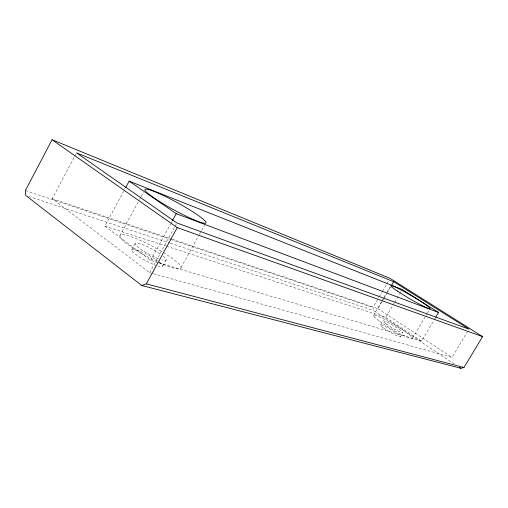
<?xml version="1.0" encoding="UTF-8"?>
<svg xmlns="http://www.w3.org/2000/svg" width="508" height="508" viewBox="0 0 508 508"><rect width="100%" height="100%" fill="white"/><g stroke="black" fill="none" stroke-linecap="round" stroke-linejoin="round"><path stroke-width="0.38" stroke-dasharray="2.54 1.91" d="M152.679 273.526L149.625 272.669L52.229 198.698L74.282 157.023M74.651 156.324L75.749 154.242M158.217 262.642L150.628 260.382L104.858 226.155L125.012 188.754M119.92 235.642L139.198 200.069M139.573 199.371L140.71 197.275M141.084 196.577L143.358 192.392M131.636 249.853L135.071 243.542M150.628 260.382L170.586 223.977M170.967 223.291L172.098 221.228M149.625 272.669L174.644 227.108M175.025 226.416L176.536 223.653M162.852 266.059L166.294 259.817M181.064 267.513L199.092 234.931M199.473 234.239L204.464 225.228M454.317 363.931L373.482 310.49L372.942 307.518L378.898 297.339M379.292 296.659L382.073 291.909M382.467 291.23L386.436 284.448M386.836 283.769L388.817 280.378M373.405 315.512L383.692 297.948M384.086 297.275L386.855 292.544M387.255 291.871L390.023 287.141M172.288 239.236L377.889 308.654L381.832 301.917M382.226 301.244L383.413 299.225M383.807 298.552L386.569 293.834M386.963 293.154L390.519 287.09M380.568 325.139L382.981 321.031M166.611 246.221L385.769 317.424L394.17 303.117M394.57 302.438L399.377 294.265M399.777 293.586L400.977 291.541M400.545 336.671L402.971 332.569M412.566 338.099L426.961 313.83M427.361 313.157L430.162 308.439M158.979 262.871L421.589 341.071L433.73 320.669M434.13 319.989L435.343 317.945M153.441 273.742L451.999 357.391L467.354 331.845M104.858 226.155L165.862 245.974M28.765 196.425L169.513 242.995M170.263 243.243L373.482 310.49M25.4 190.544L169.831 239.154M170.586 239.408L372.942 307.518M52.229 198.698L171.539 238.982M377.889 308.654L451.999 357.391M385.769 317.424L421.589 341.071M159.087 261.83A17.634 3.099 28.2 0 1 158.217 266.148M156.985 265.76A17.634 3.099 28.2 0 1 135.725 254.451A17.634 3.099 28.2 0 1 135.941 249.79A17.634 3.099 28.2 0 1 157.232 260.464M163.487 252.578A34.582 5.823 28.2 0 1 180.95 268.154A34.582 5.823 28.2 0 1 158.388 262.249M157.055 261.633A34.582 5.823 28.2 0 1 120.028 235.394A34.582 5.823 28.2 0 1 162.846 252.184M163.119 256.146A17.653 2.972 28.2 0 1 161.696 259.817M158.42 258.655A17.653 2.972 28.2 0 1 137.986 247.123A17.653 2.972 28.2 0 1 140.316 243.859A17.653 2.972 28.2 0 1 161.227 254.724M383.635 328.06A11.57 1.359 30.5 0 0 400.26 336.912A11.57 1.359 30.5 0 0 387.782 327.8A11.57 1.359 30.5 0 0 383.635 328.06M379.622 321.31A22.676 2.559 30.5 0 0 412.071 338.588A22.676 2.559 30.5 0 0 387.28 320.745A22.676 2.559 30.5 0 0 379.622 321.31M386.074 323.913A11.576 1.308 30.5 0 0 402.692 332.797A11.576 1.308 30.5 0 0 390.169 323.742A11.576 1.308 30.5 0 0 386.074 323.913"/><path stroke-width="0.76" d="M52.064 139.725L25.4 190.544L25.756 195.428L141.745 285.49L460.883 368.275L463.956 367.513L482.6 336.62L390.011 278.34L52.064 139.725L177.26 227.609L482.6 336.62M125.762 187.369L129.121 181.14L402.177 289.496L438.582 312.509L435.75 317.265M172.472 220.542L176.238 213.671L438.582 312.509M141.745 285.49L146.329 283.883L177.26 227.609M391.306 285.744L393.675 281.699L468.967 329.152L176.917 222.968L76.486 152.851L393.675 281.699M146.329 283.883L463.956 367.513M459.569 367.405L460.883 368.275M129.121 181.14L176.238 213.671M154.87 198.469A34.811 3.988 28.7 0 0 205.327 223.272A34.811 3.988 28.7 0 0 166.129 196.85A34.811 3.988 28.7 0 0 154.87 198.469M397.377 291.078A22.777 1.746 30.3 0 0 429.781 308.743A22.777 1.746 30.3 0 0 404.355 291.694A22.777 1.746 30.3 0 0 397.377 291.078"/></g></svg>
